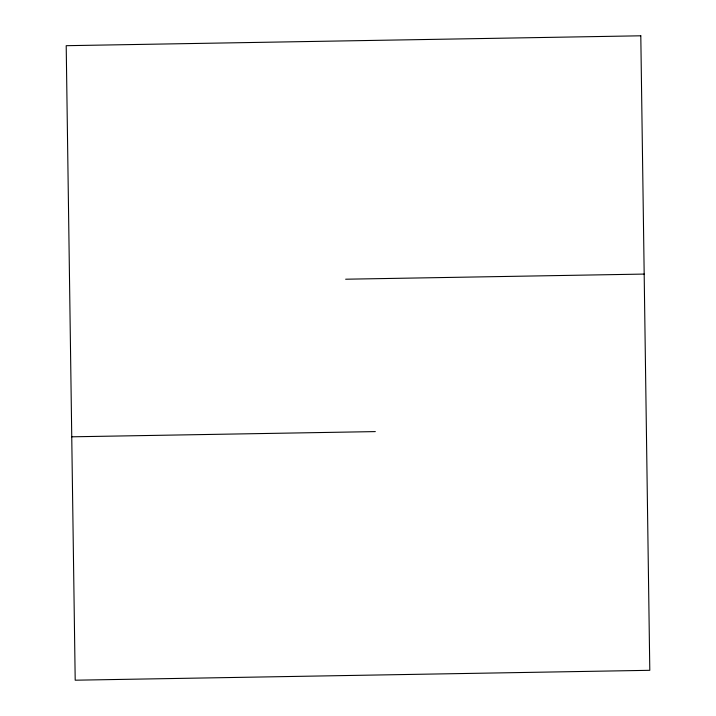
<?xml version="1.0" encoding="UTF-8"?>
<svg xmlns="http://www.w3.org/2000/svg" width="716" height="716" viewBox="0 0 716 716"><rect width="100%" height="100%" fill="white"/><g stroke="black" fill="none" stroke-linecap="round" stroke-linejoin="round"><path stroke-width="1.07" d="M345.649 279.213L644.176 274.076M71.752 436.814L375.318 431.596M640.802 35.8L66.203 45.69L75.198 680.2L649.797 670.31L640.802 35.8"/></g></svg>
